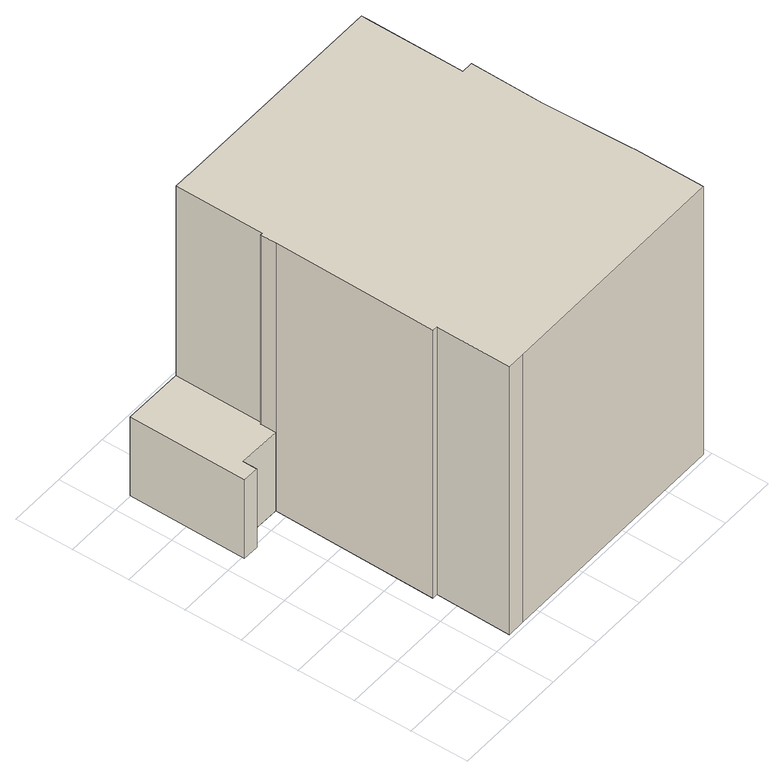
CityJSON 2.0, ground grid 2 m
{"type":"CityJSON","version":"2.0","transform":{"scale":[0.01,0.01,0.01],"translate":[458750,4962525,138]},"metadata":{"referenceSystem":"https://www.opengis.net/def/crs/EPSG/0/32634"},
"CityObjects":{
"building1":{"type":"Building","children":["building1-1"],"geometry":[{"type":"Solid","lod":"1","boundaries":[[[[0,1,2,3,4,5,6,7,8,9,10,11,12,13,14,15,16,17]],[[18,19,20,21,22,23,24,25,26,27,28,29,30,31,32,33,34,35]],[[15,18,35,16]],[[14,19,18,15]],[[13,20,19,14]],[[12,21,20,13]],[[11,22,21,12]],[[10,23,22,11]],[[9,24,23,10]],[[8,25,24,9]],[[7,26,25,8]],[[6,27,26,7]],[[5,28,27,6]],[[4,29,28,5]],[[3,30,29,4]],[[2,31,30,3]],[[1,32,31,2]],[[0,33,32,1]],[[17,34,33,0]],[[16,35,34,17]]]]}]},
"building1-1":{"type":"BuildingPart","parents":["building1"],"geometry":[{"type":"Solid","lod":"1","boundaries":[[[[14,36,37,38,39,17,16,15]],[[40,41,42,43,44,45,46,47]],[[17,40,47,16]],[[39,41,40,17]],[[38,42,41,39]],[[37,43,42,38]],[[36,44,43,37]],[[14,45,44,36]],[[15,46,45,14]],[[16,47,46,15]]]]}]}
},
"vertices":[
[342,1201,10],[343,1200,10],[1143,1199,10],[1142,1178,10],[1139,837,10],[1179,837,10],[1174,579,10],[1184,272,10],[1185,264,10],[1183,17,10],[337,14,10],[276,14,10],[281,274,10],[262,274,10],[272,839,10],[273,893,10],[279,892,10],[283,1201,10],[273,893,1071],[272,839,1071],[262,274,1071],[281,274,1071],[276,14,1071],[337,14,1071],[1183,17,1071],[1185,264,1071],[1184,272,1071],[1174,579,1071],[1179,837,1071],[1139,837,1071],[1142,1178,1071],[1143,1199,1071],[343,1200,1071],[342,1201,1071],[283,1201,1071],[279,892,1071],
[123,842,10],[122,792,10],[66,793,10],[71,1203,10],[283,1201,321],[71,1203,321],[66,793,321],[122,792,321],[123,842,321],[272,839,321],[273,893,321],[279,892,321]
]}
